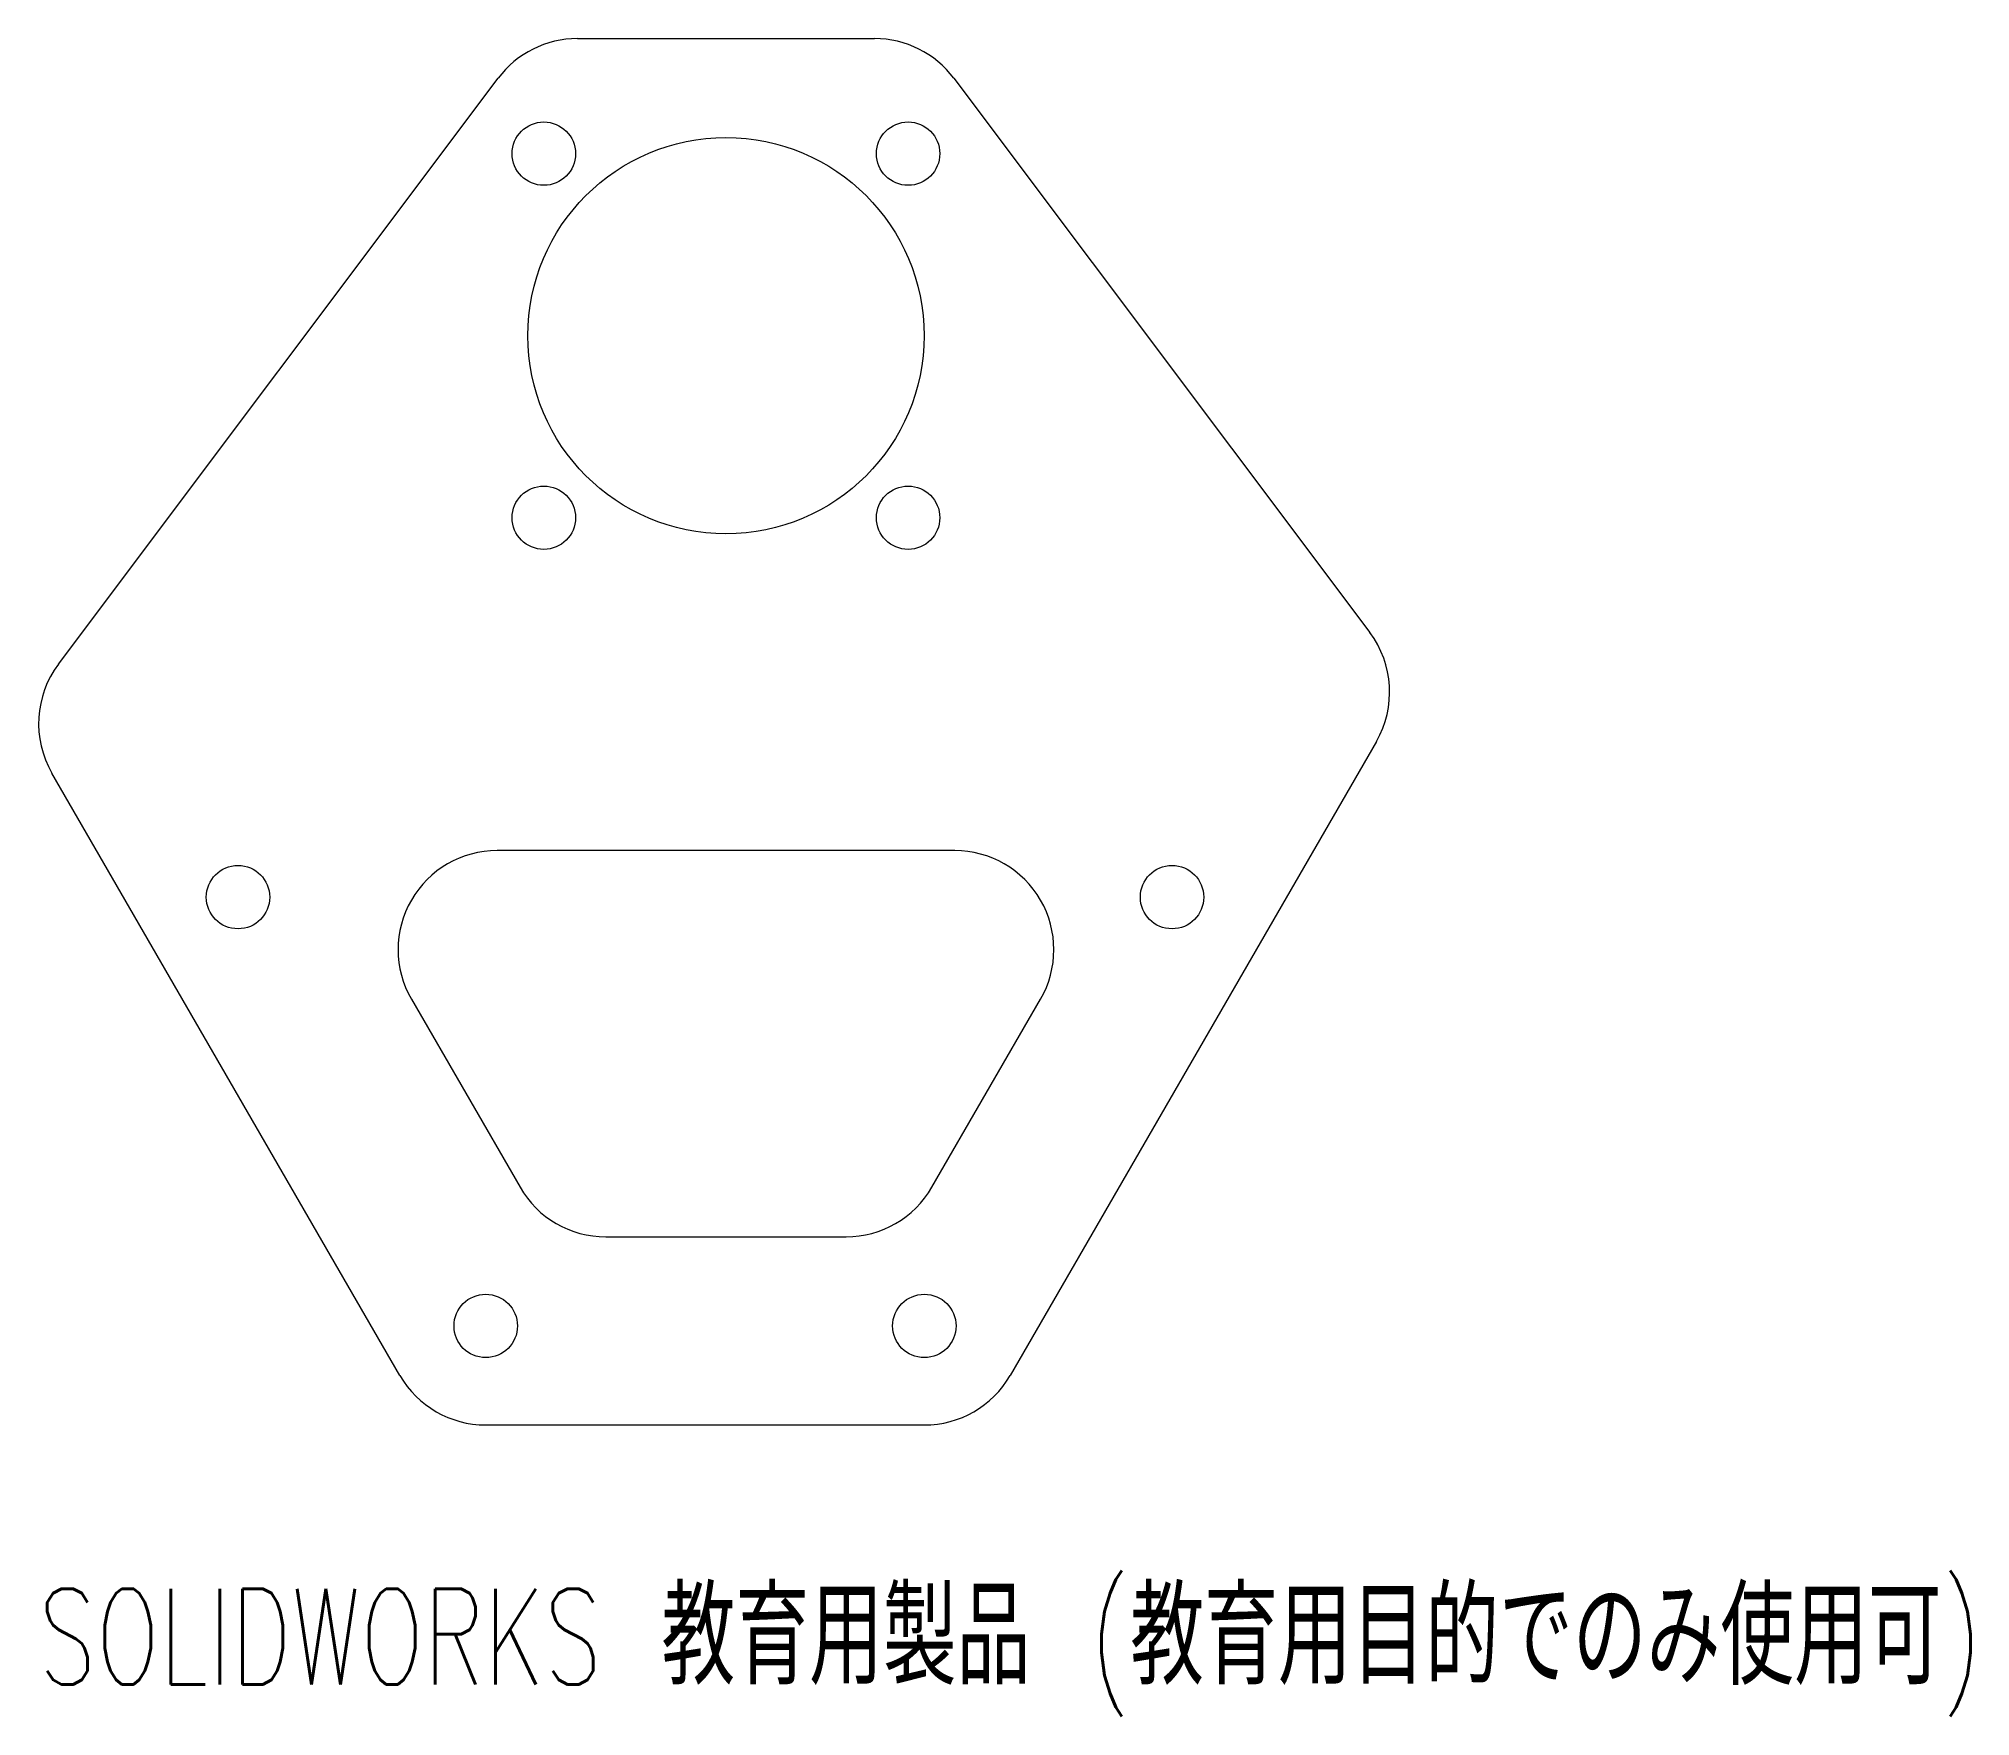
# Model space of a CAD drawing. Header units: millimetres. Extents: x -34.7 to 62.8, y -49.7 to 35.
import ezdxf

# ---------------------------------------------------------------- set-up
doc = ezdxf.new("R2010")
doc.units = ezdxf.units.MM
doc.styles.add('SLDTEXTSTYLE0', font='TXT', dxfattribs={"width": 0.7, "bigfont": 'bigfont'})

msp = doc.modelspace()

# ---------------------------------------------------------------- linework, layer by layer
at = {"color": 7, "linetype": 'Continuous', "lineweight": 15}
for p, q in [((-7.5, 35), (7.5, 35)), ((-33.686, 3.418), (-11.5, 33)), ((11.5, 33), (32.492, 5.01)), ((32.822, -0.49), (14.341, -32.5)), ((-16.454, -32.5), (-34.016, -2.082)), ((11.547, -6), (-11.547, -6)), ((-15.877, -13.5), (-10.392, -23)), ((10.392, -23), (15.877, -13.5)), ((-6.062, -25.5), (6.062, -25.5)), ((-12.124, -35), (10.011, -35))]:
    msp.add_line(p, q, dxfattribs=at)
for centre, radius in [((-9.192, 29.192), 1.6), ((9.192, 29.192), 1.6), ((0, 20), 10), ((-9.192, 10.808), 1.6), ((9.192, 10.808), 1.6), ((-24.624, -8.349), 1.6), ((22.511, -8.349), 1.6), ((-12.124, -30), 1.6), ((10.011, -30), 1.6)]:
    msp.add_circle(centre, radius, dxfattribs=at)
for centre, start, end in [((-7.5, 30), 90, 143.1301), ((7.5, 30), 36.8699, 90), ((28.492, 2.01), 330, 36.8699), ((-29.686, 0.418), 143.1301, 210), ((-11.547, -11), 90, 210), ((11.547, -11), 330, 90), ((-6.062, -20.5), 210, 270), ((6.062, -20.5), 270, 330), ((-12.124, -30), 210, 270), ((10.011, -30), 270, 330)]:
    msp.add_arc(centre, 5, start, end, dxfattribs=at)

# ---------------------------------------------------------------- texts
at = {"color": 7, "linetype": 'Continuous', "insert": (-34.686, -43.27), "char_height": 4.83362, "attachment_point": 1, "style": 'SLDTEXTSTYLE0'}
msp.add_mtext('SOLIDWORKS 教育用製品 (教育用目的でのみ使用可)', dxfattribs=at)

doc.saveas('drawing.dxf')
